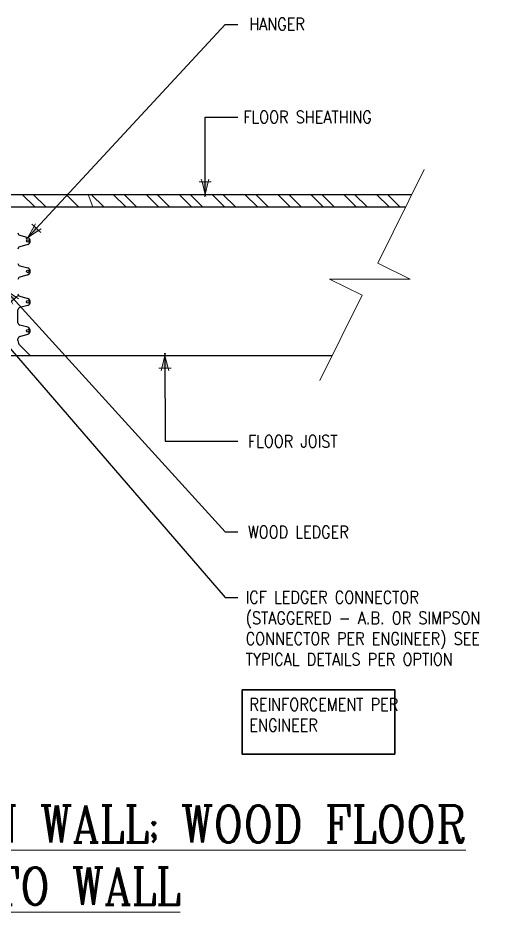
# Model space of a CAD drawing. Header units: inches. Extents: x -74.3 to 20, y 183.3 to 273.2.
# Drawn here: x -18.2 to 20, y 190.9 to 262.9 of the extents above; entities that cross this region are included whole.
import ezdxf

# ---------------------------------------------------------------- set-up
doc = ezdxf.new("R2010")
doc.units = ezdxf.units.IN
doc.header["$MEASUREMENT"] = 0
for name, color, linetype, lineweight in [('A2 Hatch', 8, 'Continuous', 9), ('A4 medium', 7, 'Continuous', 35), ('DIM', 3, 'Continuous', 13)]:
    doc.layers.add(name, color=color, linetype=linetype, lineweight=lineweight)
doc.styles.add('ARCTEXT', font='arctext.shx', dxfattribs={"width": 0.85})
doc.styles.add('RomanC', font='romanc.shx', dxfattribs={"width": 0.85, "height": 5})
doc.dimstyles.new('ARCTEXT1-4', dxfattribs={"dimtxt": 4, "dimasz": 2, "dimexe": 2, "dimexo": 2, "dimgap": 2, "dimtad": 1, "dimdec": 4, "dimzin": 3, "dimdsep": 46, "dimlunit": 4, "dimtxsty": 'ARCTEXT', "dimblk": 'ARCHTICK', "dimcen": 2, "dimaunit": 1, "dimadec": 0, "dimazin": 0, "dimtfac": 1, "dimtdec": 4, "dimtmove": 2, "dimatfit": 3, "dimldrblk": 'arrow', "dimfxl": 1, "dimtolj": 1, "dimtzin": 0, "dimarcsym": 0})

# ---------------------------------------------------------------- blocks, each defined once
blk = doc.blocks.new('_ArchTick')
at = {"color": 0, "linetype": 'ByBlock', "const_width": 0.15}
blk.add_lwpolyline([(-0.5, -0.5), (0.5, 0.5)], dxfattribs=at)
blk = doc.blocks.new('arrow')
at = {"layer": 'DIM'}
blk.add_hatch(color=253, dxfattribs=at).paths.add_polyline_path([(-2, 0.5), (-2, -0.5), (0, 0)])
at = {"layer": 'DIM', "lineweight": 9}
for points in [[(-2, 0.98), (-2, 0.5), (-2.47, 0.62)], [(0.37, 0.09), (0, 0)], [(0.37, -0.09), (0, 0)], [(-2, -0.98), (-2, -0.5), (-2.47, -0.62)]]:
    blk.add_lwpolyline(points, dxfattribs=at)
at = {"layer": 'DIM', "lineweight": 15}
blk.add_lwpolyline([(0, 0), (-2, -0.5), (-2, 0.5), (0, 0)], dxfattribs=at)

msp = doc.modelspace()

# ---------------------------------------------------------------- linework, layer by layer
at = {"ltscale": 0.15}
for p, q in [((-23.338, 248.715), (13.524, 248.715)), ((-20.708, 247.715), (13.031, 247.715)), ((-18.062, 245.412), (-17.407, 245.234)), ((-18.062, 245.412), (-17.407, 245.234)), ((-17.407, 244.671), (-18.062, 244.493)), ((-17.407, 244.671), (-18.062, 244.493)), ((-18.062, 242.96), (-17.407, 242.782)), ((-18.062, 242.96), (-17.407, 242.782)), ((-17.407, 242.218), (-18.062, 242.04)), ((-17.407, 242.218), (-18.062, 242.04)), ((-18.062, 240.507), (-17.407, 240.329)), ((-18.062, 240.507), (-17.407, 240.329)), ((-18.208, 238.368), (-18.208, 239.414)), ((-18.208, 238.368), (-18.208, 239.414)), ((-17.407, 239.765), (-18.062, 239.587)), ((-17.407, 239.765), (-18.062, 239.587)), ((-17.406, 237.997), (-18.061, 238.175)), ((-17.406, 237.997), (-18.061, 238.175)), ((-18.061, 237.255), (-17.406, 237.433)), ((-18.061, 237.255), (-17.406, 237.433)), ((-18.208, 236.922), (-18.208, 237.062)), ((-18.208, 236.922), (-18.208, 237.062)), ((-17.208, 235.715), (-18.062, 236.569)), ((-17.208, 235.715), (-18.062, 236.569)), ((-19.208, 235.715), (7.109, 235.715))]:
    msp.add_line(p, q, dxfattribs=at)
for centre in [(-17.409, 244.955), (-17.409, 242.502), (-17.409, 242.502), (-17.409, 240.049), (-17.409, 240.049), (-17.408, 237.713), (-17.408, 237.713)]:
    msp.add_circle(centre, 0.1, dxfattribs=at)
for centre, radius, start, end in [((-18.009, 245.605), 0.2, 180, 254.79988), ((-18.009, 245.605), 0.2, 180, 254.79988), ((-17.509, 244.953), 0.3, 290, 70), ((-18.009, 244.3), 0.2, 105.20374, 180), ((-18.009, 244.3), 0.2, 105.20374, 180), ((-18.009, 243.153), 0.2, 180, 254.79988), ((-18.009, 243.153), 0.2, 180, 254.79988), ((-17.509, 242.5), 0.3, 290, 70), ((-17.509, 242.5), 0.3, 290, 70), ((-18.009, 241.847), 0.2, 105.20374, 180), ((-18.009, 241.847), 0.2, 105.20374, 180), ((-18.009, 240.7), 0.2, 180, 254.79988), ((-18.009, 240.7), 0.2, 180, 254.79988), ((-17.509, 240.047), 0.3, 290, 70), ((-17.509, 240.047), 0.3, 290, 70), ((-18.009, 239.394), 0.2, 105.20374, 174.10289), ((-18.009, 239.394), 0.2, 105.20374, 174.10289), ((-18.008, 238.368), 0.2, 180, 254.79626), ((-18.008, 238.368), 0.2, 180, 254.79626), ((-17.508, 237.715), 0.3, 290, 70), ((-17.508, 237.715), 0.3, 290, 70), ((-18.008, 237.062), 0.2, 105.20012, 180), ((-18.008, 237.062), 0.2, 105.20012, 180), ((-17.708, 236.922), 0.5, 180, 225), ((-17.708, 236.922), 0.5, 180, 225)]:
    msp.add_arc(centre, radius, start, end, dxfattribs=at)
at = {"layer": 'A2 Hatch', "ltscale": 0.15}
for p, q in [((-16.856, 247.715), (-17.856, 248.715)), ((-15.972, 247.715), (-16.972, 248.715)), ((-13.32, 247.715), (-14.32, 248.715)), ((-12.178, 247.715), (-12.553, 248.715)), ((-11.294, 247.715), (-12.294, 248.715)), ((-9.526, 247.715), (-10.526, 248.715)), ((-8.642, 247.715), (-9.642, 248.715)), ((-6.874, 247.715), (-7.874, 248.715)), ((-5.991, 247.715), (-6.991, 248.715)), ((-4.223, 247.715), (-5.223, 248.715)), ((-3.339, 247.715), (-4.339, 248.715)), ((-1.571, 247.715), (-2.571, 248.715)), ((-0.687, 247.715), (-1.687, 248.715)), ((1.081, 247.715), (0.081, 248.715)), ((1.964, 247.715), (0.964, 248.715)), ((3.732, 247.715), (2.732, 248.715)), ((4.616, 247.715), (3.616, 248.715)), ((6.384, 247.715), (5.384, 248.715)), ((7.268, 247.715), (6.268, 248.715)), ((9.036, 247.715), (8.036, 248.715)), ((9.919, 247.715), (8.919, 248.715)), ((11.687, 247.715), (10.687, 248.715)), ((12.571, 247.715), (11.571, 248.715))]:
    msp.add_line(p, q, dxfattribs=at)
at = {"layer": 'A4 medium', "ltscale": 0.15}
msp.add_lwpolyline([(-0.152, 208.779), (12.143, 208.779), (12.143, 203.596), (-0.152, 203.596)], close=True, dxfattribs=at)
at = {"layer": 'DIM'}
for p, q in [((14.511, 250.715), (10.789, 243.173)), ((13.403, 241.883), (10.789, 243.173)), ((13.403, 241.883), (6.903, 241.883)), ((6.903, 241.883), (9.516, 240.594)), ((9.516, 240.594), (6.122, 233.715))]:
    msp.add_line(p, q, dxfattribs=at)

# ---------------------------------------------------------------- texts
at = {"layer": 'DIM', "color": 3, "char_height": 1, "attachment_point": 1, "style": 'RomanC'}
for s, insert, width in [('HANGER', (0.427, 262.941), 22.68955), ('FLOOR SHEATHING ', (-0.049, 255.453), 22.68955), ('FLOOR JOIST ', (0.328, 229.307), 22.68955), ('WOOD LEDGER', (0.318, 221.989), 22.68955), ('ICF LEDGER CONNECTOR\\P(STAGGERED - A.B. OR SIMPSON CONNECTOR PER ENGINEER) SEE TYPICAL DETAILS PER OPTION', (0.138, 216.737), 22.68955), ('REINFORCEMENT PER ENGINEER', (0.446, 208.093), 13.32674)]:
    msp.add_mtext(s, dxfattribs=dict(at, insert=insert, width=width))
at = {"layer": 'DIM', "insert": (-28.188, 199.455), "char_height": 3, "width": 106.17714, "attachment_point": 2, "style": 'ARCTEXT'}
msp.add_mtext('{\\Fromanc.shx|c0;\\L8" TO 6" BEARING TRANSITION WALL; WOOD FLOOR PERPENDICULAR TO WALL}\\P           \\P      ', dxfattribs=at)

# ---------------------------------------------------------------- leaders
at = {"layer": 'DIM'}
for points in [[(-17.407, 245.234), (-1.5, 262.42), (-0.5, 262.42)], [(-3.127, 248.715), (-3.127, 254.948), (-0.5, 254.948)], [(-19.208, 240.996), (-1.5, 221.516), (-0.5, 221.516)], [(-20.758, 238.501), (-1.5, 216.207), (-0.5, 216.206)], [(-6.362, 235.715), (-6.343, 228.828), (-0.5, 228.832)]]:
    msp.add_leader(points, dimstyle='ARCTEXT1-4', override={"dimasz": 0.5, "dimtad": 0}, dxfattribs=at)

doc.saveas('drawing.dxf')
